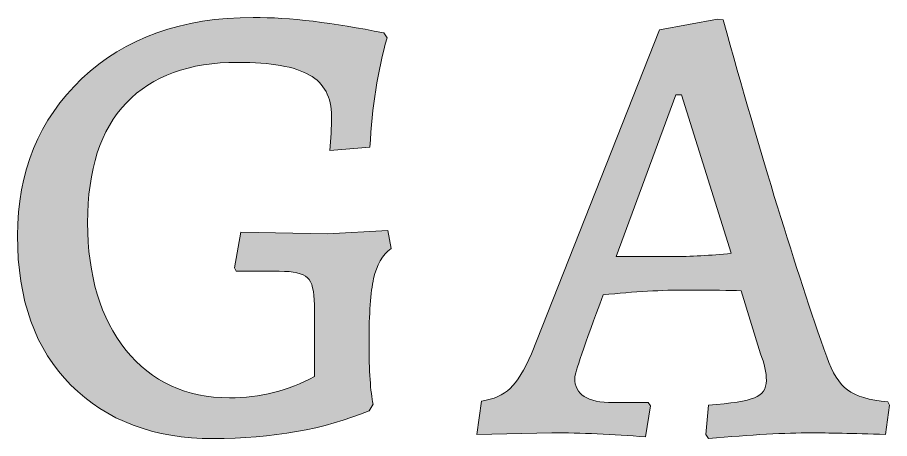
# Model space of a CAD drawing. Header units: inches. Extents: x 31.11 to 37.88, y -32.1 to -24.41.
# Drawn here: x 34.051 to 35.899, y -25.551 to -24.659 of the extents above; entities that cross this region are included whole.
import ezdxf

# ---------------------------------------------------------------- set-up
doc = ezdxf.new("R2010")
doc.units = ezdxf.units.IN
doc.header["$MEASUREMENT"] = 0
doc.layers.add('Layer 2', color=7, linetype='Continuous')

msp = doc.modelspace()

# ---------------------------------------------------------------- hatches: boundary and pattern name
at = {"layer": 'Layer 2', "true_color": 0xffffff}
h = msp.add_hatch(color=7, dxfattribs=at)
h.dxf.hatch_style = 2
edge = h.paths.add_edge_path()
edge.add_spline(control_points=[(34.5248, -25.1134), (34.5248, -25.1134), (34.708, -25.1169), (34.708, -25.1169), (34.708, -25.1169), (34.8359, -25.11), (34.8359, -25.11), (34.8359, -25.11), (34.8428, -25.148), (34.8428, -25.148), (34.8244, -25.1618), (34.812, -25.1832), (34.8057, -25.2119), (34.7993, -25.2408), (34.7961, -25.2857), (34.7961, -25.3467), (34.7961, -25.4078), (34.799, -25.4516), (34.8048, -25.4781), (34.8048, -25.4781), (34.7961, -25.4919), (34.7961, -25.4919), (34.7016, -25.5311), (34.5916, -25.5507), (34.466, -25.5507), (34.3405, -25.5507), (34.2399, -25.5129), (34.1645, -25.4375), (34.089, -25.362), (34.0513, -25.2566), (34.0513, -25.1212), (34.0513, -24.9858), (34.0968, -24.875), (34.1878, -24.7885), (34.2788, -24.7021), (34.3998, -24.6589), (34.5507, -24.6589), (34.6279, -24.6589), (34.7201, -24.6699), (34.8272, -24.6917), (34.8272, -24.6917), (34.8342, -24.7021), (34.8342, -24.7021), (34.8145, -24.7712), (34.8024, -24.8485), (34.7979, -24.9337), (34.7979, -24.9337), (34.7132, -24.9406), (34.7132, -24.9406), (34.7155, -24.9164), (34.7166, -24.8922), (34.7166, -24.868), (34.7166, -24.8277), (34.7011, -24.7986), (34.67, -24.7808), (34.6389, -24.7629), (34.5882, -24.754), (34.5179, -24.754), (34.4153, -24.754), (34.3367, -24.7825), (34.282, -24.8395), (34.2273, -24.8966), (34.1999, -24.9812), (34.1999, -25.0936), (34.1999, -25.2059), (34.227, -25.2958), (34.2811, -25.3632), (34.3353, -25.4306), (34.4084, -25.4643), (34.5006, -25.4643), (34.5329, -25.4643), (34.564, -25.4605), (34.5939, -25.453), (34.6239, -25.4456), (34.6527, -25.4343), (34.6803, -25.4193), (34.6803, -25.4193), (34.6803, -25.2672), (34.6803, -25.2672), (34.6803, -25.2385), (34.6754, -25.2195), (34.6657, -25.2102), (34.6558, -25.201), (34.636, -25.1964), (34.606, -25.1964), (34.606, -25.1964), (34.5145, -25.1964), (34.5145, -25.1964), (34.5145, -25.1964), (34.511, -25.1895), (34.511, -25.1895), (34.511, -25.1895), (34.5248, -25.1134), (34.5248, -25.1134)], knot_values=[0, 0, 0, 0, 1, 1, 1, 2, 2, 2, 3, 3, 3, 4, 4, 4, 5, 5, 5, 6, 6, 6, 7, 7, 7, 8, 8, 8, 9, 9, 9, 10, 10, 10, 11, 11, 11, 12, 12, 12, 13, 13, 13, 14, 14, 14, 15, 15, 15, 16, 16, 16, 17, 17, 17, 18, 18, 18, 19, 19, 19, 20, 20, 20, 21, 21, 21, 22, 22, 22, 23, 23, 23, 24, 24, 24, 25, 25, 25, 26, 26, 26, 27, 27, 27, 28, 28, 28, 29, 29, 29, 30, 30, 30, 31, 31, 31, 31], degree=3, periodic=1)
h = msp.add_hatch(color=7, dxfattribs=at)
h.dxf.hatch_style = 2
edge = h.paths.add_edge_path()
edge.add_spline(control_points=[(35.8901, -25.542), (35.8198, -25.5397), (35.7674, -25.5386), (35.7328, -25.5386), (35.6787, -25.5386), (35.6061, -25.5426), (35.5151, -25.5507), (35.5151, -25.5507), (35.5099, -25.542), (35.5099, -25.542), (35.5099, -25.542), (35.5151, -25.4798), (35.5151, -25.4798), (35.5635, -25.4764), (35.596, -25.4712), (35.6127, -25.4643), (35.6294, -25.4574), (35.6378, -25.4453), (35.6378, -25.428), (35.6378, -25.4107), (35.6337, -25.3917), (35.6257, -25.371), (35.6257, -25.371), (35.5842, -25.2379), (35.5842, -25.2379), (35.5612, -25.2367), (35.5231, -25.2361), (35.4701, -25.2361), (35.4172, -25.2361), (35.3578, -25.2396), (35.2921, -25.2465), (35.2518, -25.3537), (35.2317, -25.4124), (35.2317, -25.4228), (35.2317, -25.4574), (35.2587, -25.4746), (35.3129, -25.4746), (35.3129, -25.4746), (35.3872, -25.4746), (35.3872, -25.4746), (35.3872, -25.4746), (35.3924, -25.4816), (35.3924, -25.4816), (35.3924, -25.4816), (35.382, -25.5472), (35.382, -25.5472), (35.3117, -25.5414), (35.2455, -25.5386), (35.1833, -25.5386), (35.1833, -25.5386), (35.0243, -25.542), (35.0243, -25.542), (35.0243, -25.542), (35.0346, -25.4712), (35.0346, -25.4712), (35.06, -25.4677), (35.0801, -25.4588), (35.0951, -25.4444), (35.1101, -25.43), (35.1251, -25.4055), (35.1401, -25.371), (35.1401, -25.371), (35.4114, -24.6848), (35.4114, -24.6848), (35.4114, -24.6848), (35.5341, -24.6624), (35.5341, -24.6624), (35.5341, -24.6624), (35.5462, -24.6641), (35.5462, -24.6641), (35.6268, -24.9544), (35.7, -25.1924), (35.7657, -25.3779), (35.7772, -25.4113), (35.7918, -25.4346), (35.8098, -25.4478), (35.8276, -25.4611), (35.8561, -25.4694), (35.8953, -25.4729), (35.8953, -25.4729), (35.8988, -25.4798), (35.8988, -25.4798), (35.8988, -25.4798), (35.8901, -25.542), (35.8901, -25.542)], knot_values=[0, 0, 0, 0, 1, 1, 1, 2, 2, 2, 3, 3, 3, 4, 4, 4, 5, 5, 5, 6, 6, 6, 7, 7, 7, 8, 8, 8, 9, 9, 9, 10, 10, 10, 11, 11, 11, 12, 12, 12, 13, 13, 13, 14, 14, 14, 15, 15, 15, 16, 16, 16, 17, 17, 17, 18, 18, 18, 19, 19, 19, 20, 20, 20, 21, 21, 21, 22, 22, 22, 23, 23, 23, 24, 24, 24, 25, 25, 25, 26, 26, 26, 27, 27, 27, 28, 28, 28, 28], degree=3, periodic=1)
edge = h.paths.add_edge_path()
edge.add_spline(control_points=[(35.4373, -25.1653), (35.4776, -25.1653), (35.5197, -25.163), (35.5635, -25.1584), (35.5635, -25.1584), (35.458, -24.8231), (35.458, -24.8231), (35.458, -24.8231), (35.446, -24.8231), (35.446, -24.8231), (35.446, -24.8231), (35.3198, -25.1653), (35.3198, -25.1653), (35.3198, -25.1653), (35.4373, -25.1653), (35.4373, -25.1653)], knot_values=[0, 0, 0, 0, 1, 1, 1, 2, 2, 2, 3, 3, 3, 4, 4, 4, 5, 5, 5, 5], degree=3, periodic=1)

# ---------------------------------------------------------------- linework, layer by layer
at = {"layer": 'Layer 2', "lineweight": 0}
for points, knots in [([(34.5248, -25.1134), (34.5248, -25.1134), (34.708, -25.1169), (34.708, -25.1169), (34.708, -25.1169), (34.8359, -25.11), (34.8359, -25.11), (34.8359, -25.11), (34.8428, -25.148), (34.8428, -25.148), (34.8244, -25.1618), (34.812, -25.1832), (34.8057, -25.2119), (34.7993, -25.2408), (34.7961, -25.2857), (34.7961, -25.3467), (34.7961, -25.4078), (34.799, -25.4516), (34.8048, -25.4781), (34.8048, -25.4781), (34.7961, -25.4919), (34.7961, -25.4919), (34.7016, -25.5311), (34.5916, -25.5507), (34.466, -25.5507), (34.3405, -25.5507), (34.2399, -25.5129), (34.1645, -25.4375), (34.089, -25.362), (34.0513, -25.2566), (34.0513, -25.1212), (34.0513, -24.9858), (34.0968, -24.875), (34.1878, -24.7885), (34.2788, -24.7021), (34.3998, -24.6589), (34.5507, -24.6589), (34.6279, -24.6589), (34.7201, -24.6699), (34.8272, -24.6917), (34.8272, -24.6917), (34.8342, -24.7021), (34.8342, -24.7021), (34.8145, -24.7712), (34.8024, -24.8485), (34.7979, -24.9337), (34.7979, -24.9337), (34.7132, -24.9406), (34.7132, -24.9406), (34.7155, -24.9164), (34.7166, -24.8922), (34.7166, -24.868), (34.7166, -24.8277), (34.7011, -24.7986), (34.67, -24.7808), (34.6389, -24.7629), (34.5882, -24.754), (34.5179, -24.754), (34.4153, -24.754), (34.3367, -24.7825), (34.282, -24.8395), (34.2273, -24.8966), (34.1999, -24.9812), (34.1999, -25.0936), (34.1999, -25.2059), (34.227, -25.2958), (34.2811, -25.3632), (34.3353, -25.4306), (34.4084, -25.4643), (34.5006, -25.4643), (34.5329, -25.4643), (34.564, -25.4605), (34.5939, -25.453), (34.6239, -25.4456), (34.6527, -25.4343), (34.6803, -25.4193), (34.6803, -25.4193), (34.6803, -25.2672), (34.6803, -25.2672), (34.6803, -25.2385), (34.6754, -25.2195), (34.6657, -25.2102), (34.6558, -25.201), (34.636, -25.1964), (34.606, -25.1964), (34.606, -25.1964), (34.5145, -25.1964), (34.5145, -25.1964), (34.5145, -25.1964), (34.511, -25.1895), (34.511, -25.1895), (34.511, -25.1895), (34.5248, -25.1134), (34.5248, -25.1134)], [0, 0, 0, 0, 1, 1, 1, 2, 2, 2, 3, 3, 3, 4, 4, 4, 5, 5, 5, 6, 6, 6, 7, 7, 7, 8, 8, 8, 9, 9, 9, 10, 10, 10, 11, 11, 11, 12, 12, 12, 13, 13, 13, 14, 14, 14, 15, 15, 15, 16, 16, 16, 17, 17, 17, 18, 18, 18, 19, 19, 19, 20, 20, 20, 21, 21, 21, 22, 22, 22, 23, 23, 23, 24, 24, 24, 25, 25, 25, 26, 26, 26, 27, 27, 27, 28, 28, 28, 29, 29, 29, 30, 30, 30, 31, 31, 31, 31]), ([(35.8901, -25.542), (35.8198, -25.5397), (35.7674, -25.5386), (35.7328, -25.5386), (35.6787, -25.5386), (35.6061, -25.5426), (35.5151, -25.5507), (35.5151, -25.5507), (35.5099, -25.542), (35.5099, -25.542), (35.5099, -25.542), (35.5151, -25.4798), (35.5151, -25.4798), (35.5635, -25.4764), (35.596, -25.4712), (35.6127, -25.4643), (35.6294, -25.4574), (35.6378, -25.4453), (35.6378, -25.428), (35.6378, -25.4107), (35.6337, -25.3917), (35.6257, -25.371), (35.6257, -25.371), (35.5842, -25.2379), (35.5842, -25.2379), (35.5612, -25.2367), (35.5231, -25.2361), (35.4701, -25.2361), (35.4172, -25.2361), (35.3578, -25.2396), (35.2921, -25.2465), (35.2518, -25.3537), (35.2317, -25.4124), (35.2317, -25.4228), (35.2317, -25.4574), (35.2587, -25.4746), (35.3129, -25.4746), (35.3129, -25.4746), (35.3872, -25.4746), (35.3872, -25.4746), (35.3872, -25.4746), (35.3924, -25.4816), (35.3924, -25.4816), (35.3924, -25.4816), (35.382, -25.5472), (35.382, -25.5472), (35.3117, -25.5414), (35.2455, -25.5386), (35.1833, -25.5386), (35.1833, -25.5386), (35.0243, -25.542), (35.0243, -25.542), (35.0243, -25.542), (35.0346, -25.4712), (35.0346, -25.4712), (35.06, -25.4677), (35.0801, -25.4588), (35.0951, -25.4444), (35.1101, -25.43), (35.1251, -25.4055), (35.1401, -25.371), (35.1401, -25.371), (35.4114, -24.6848), (35.4114, -24.6848), (35.4114, -24.6848), (35.5341, -24.6624), (35.5341, -24.6624), (35.5341, -24.6624), (35.5462, -24.6641), (35.5462, -24.6641), (35.6268, -24.9544), (35.7, -25.1924), (35.7657, -25.3779), (35.7772, -25.4113), (35.7918, -25.4346), (35.8098, -25.4478), (35.8276, -25.4611), (35.8561, -25.4694), (35.8953, -25.4729), (35.8953, -25.4729), (35.8988, -25.4798), (35.8988, -25.4798), (35.8988, -25.4798), (35.8901, -25.542), (35.8901, -25.542)], [0, 0, 0, 0, 1, 1, 1, 2, 2, 2, 3, 3, 3, 4, 4, 4, 5, 5, 5, 6, 6, 6, 7, 7, 7, 8, 8, 8, 9, 9, 9, 10, 10, 10, 11, 11, 11, 12, 12, 12, 13, 13, 13, 14, 14, 14, 15, 15, 15, 16, 16, 16, 17, 17, 17, 18, 18, 18, 19, 19, 19, 20, 20, 20, 21, 21, 21, 22, 22, 22, 23, 23, 23, 24, 24, 24, 25, 25, 25, 26, 26, 26, 27, 27, 27, 28, 28, 28, 28]), ([(35.4373, -25.1653), (35.4776, -25.1653), (35.5197, -25.163), (35.5635, -25.1584), (35.5635, -25.1584), (35.458, -24.8231), (35.458, -24.8231), (35.458, -24.8231), (35.446, -24.8231), (35.446, -24.8231), (35.446, -24.8231), (35.3198, -25.1653), (35.3198, -25.1653), (35.3198, -25.1653), (35.4373, -25.1653), (35.4373, -25.1653)], [0, 0, 0, 0, 1, 1, 1, 2, 2, 2, 3, 3, 3, 4, 4, 4, 5, 5, 5, 5])]:
    msp.add_open_spline(points, degree=3, knots=knots, dxfattribs=at)

doc.saveas('drawing.dxf')
